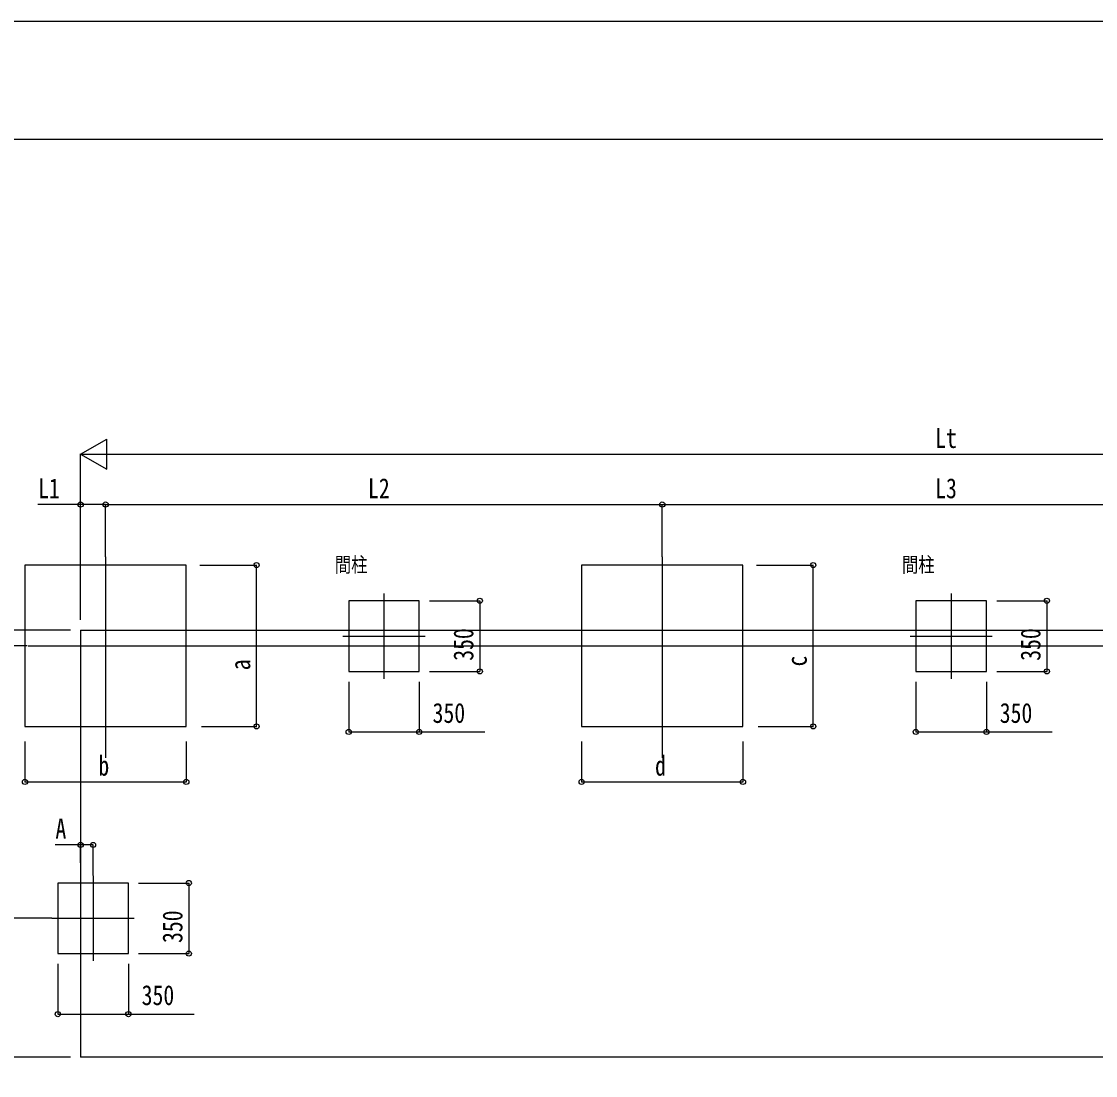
# Model space of a CAD drawing. Units: millimetres, scale not verified. Extents: x -12615 to 12615, y -8910 to 8910.
# Drawn here: x -7026 to -1701, y 3684 to 8910 of the extents above; entities that cross this region are included whole.
import ezdxf
from ezdxf.enums import TextEntityAlignment as Align

# ---------------------------------------------------------------- set-up
doc = ezdxf.new("R2010")
doc.units = ezdxf.units.MM
doc.header["$LTSCALE"] = 40
for name, color, linetype in [('0-2_USER1', 3, 'Continuous'), ('0-3_YKK_12', 2, 'Continuous'), ('0-5_YKK_A1', 4, 'Continuous'), ('0-6_YKK_D', 6, 'Continuous'), ('0-7_YKK_ZWAK', 7, 'Continuous')]:
    doc.layers.add(name, color=color, linetype=linetype)
doc.styles.add('ＭＳ ゴシック', font='')
doc.styles.get('ＭＳ ゴシック').set_extended_font_data('MS Gothic')

msp = doc.modelspace()

# ---------------------------------------------------------------- linework, layer by layer
at = {"layer": '0-3_YKK_12'}
for p, q in [((-6609.1, 6254.75), (-6609.1, 5259.58)), ((-3849.1, 6254.75), (-3849.1, 5259.58)), ((-5229.1, 6073.78), (-5229.1, 5651.15)), ((-2417.1, 6073.78), (-2417.1, 5651.15)), ((-5432.83, 5862.47), (-5025.37, 5862.47)), ((-2620.83, 5862.47), (-2213.37, 5862.47)), ((-6994.06, 5814.67), (-3674.96, 5814.67)), ((-4130.06, 5814.67), (2053.04, 5814.67)), ((-6671.6, 4674.48), (-6671.6, 4251.85)), ((-6875.33, 4463.17), (-6467.87, 4463.17))]:
    msp.add_line(p, q, dxfattribs=at)
at = {"layer": '0-5_YKK_A1'}
for p, q in [((-6733.1, 5892.47), (1898.9, 5892.47)), ((-6733.1, 5892.47), (-6733.1, 3774.09)), ((1898.9, 3774.09), (-6733.1, 3774.09))]:
    msp.add_line(p, q, dxfattribs=at)
for points in [[(-7009.1, 5414.67), (-6209.1, 5414.67), (-6209.1, 6214.67), (-7009.1, 6214.67)], [(-4249.1, 5414.67), (-3449.1, 5414.67), (-3449.1, 6214.67), (-4249.1, 6214.67)], [(-5404.1, 5687.47), (-5054.1, 5687.47), (-5054.1, 6037.47), (-5404.1, 6037.47)], [(-2592.1, 5687.47), (-2242.1, 5687.47), (-2242.1, 6037.47), (-2592.1, 6037.47)], [(-6846.6, 4288.17), (-6496.6, 4288.17), (-6496.6, 4638.17), (-6846.6, 4638.17)]]:
    msp.add_lwpolyline(points, close=True, dxfattribs=at)
at = {"layer": '0-6_YKK_D'}
for p, q in [((-6733.1, 6764.67), (-6603.2, 6839.67)), ((-6603.2, 6689.67), (-6603.2, 6839.67)), ((-6733.1, 5942.47), (-6733.1, 6765.67)), ((-6733.1, 6764.67), (-6603.2, 6689.67)), ((-6733.1, 6764.67), (-6473.29, 6764.67)), ((-6583.1, 6764.67), (1748.9, 6764.67)), ((-6733.1, 5942.47), (-6733.1, 6515.67)), ((-6609.1, 6255.75), (-6609.1, 6515.67)), ((-6609.1, 6255.75), (-6609.1, 6515.67)), ((-6609.1, 6514.67), (-3849.1, 6514.67)), ((-3849.1, 6254.75), (-3849.1, 6515.67)), ((-3849.1, 6254.75), (-3849.1, 6515.67)), ((-3849.1, 6514.67), (-985.1, 6514.67)), ((-6141.94, 6214.67), (-5859.99, 6214.67)), ((-5860.99, 5414.67), (-5860.99, 6214.67)), ((-3381.94, 6214.67), (-3099.99, 6214.67)), ((-3100.99, 5414.67), (-3100.99, 6214.67)), ((-5003.1, 6037.47), (-4753.1, 6037.47)), ((-4754.1, 6037.47), (-4754.1, 5687.47)), ((-2191.1, 6037.47), (-1941.1, 6037.47)), ((-1942.1, 6037.47), (-1942.1, 5687.47)), ((-6783.1, 5892.63), (-7510.1, 5892.63)), ((-6783.1, 5892.47), (-7260.1, 5892.47)), ((-6998.06, 5814.67), (-7260.1, 5814.67)), ((-5003.1, 5687.47), (-4753.1, 5687.47)), ((-2191.1, 5687.47), (-1941.1, 5687.47)), ((-5404.1, 5636.47), (-5404.1, 5386.47)), ((-5054.1, 5636.47), (-5054.1, 5386.47)), ((-2592.1, 5636.47), (-2592.1, 5386.47)), ((-2242.1, 5636.47), (-2242.1, 5386.47)), ((-6134.1, 5414.67), (-5859.99, 5414.67)), ((-3374.1, 5414.67), (-3099.99, 5414.67)), ((-7009.1, 5340.47), (-7009.1, 5138.67)), ((-6209.1, 5340.65), (-6209.1, 5138.67)), ((-4249.1, 5340.47), (-4249.1, 5138.67)), ((-3449.1, 5340.65), (-3449.1, 5138.67)), ((-7009.1, 5139.67), (-6209.1, 5139.67)), ((-4249.1, 5139.67), (-3449.1, 5139.67)), ((-6733.1, 4737.89), (-6733.1, 4827.92)), ((-6671.6, 4675.48), (-6671.6, 4827.92)), ((-6445.6, 4638.17), (-6195.6, 4638.17)), ((-6196.6, 4638.17), (-6196.6, 4288.17)), ((-6876.33, 4463.17), (-7260.1, 4463.17)), ((-6445.6, 4288.17), (-6195.6, 4288.17)), ((-6846.6, 4237.17), (-6846.6, 3987.17)), ((-6496.6, 4237.17), (-6496.6, 3987.17)), ((-6782.73, 3774.25), (-7510.1, 3774.25))]:
    msp.add_line(p, q, dxfattribs=at)
for points in [[(-6609.1, 6514.67), (-6733.1, 6514.67), (-6945.83, 6514.67)], [(-5404.1, 5387.47), (-5054.1, 5387.47), (-4728.3, 5387.47)], [(-2592.1, 5387.47), (-2242.1, 5387.47), (-1916.3, 5387.47)], [(-6671.6, 4826.92), (-6733.1, 4826.92), (-6860.1, 4826.92)], [(-6846.6, 3988.17), (-6496.6, 3988.17), (-6170.8, 3988.17)]]:
    msp.add_lwpolyline(points, dxfattribs=at)
for centre in [(-6733.1, 6514.67), (-6609.1, 6514.67), (-6609.1, 6514.67), (-3849.1, 6514.67), (-3849.1, 6514.67), (-5860.99, 6214.67), (-3100.99, 6214.67), (-4754.1, 6037.47), (-1942.1, 6037.47), (-4754.1, 5687.47), (-1942.1, 5687.47), (-5860.99, 5414.67), (-5404.1, 5387.47), (-5054.1, 5387.47), (-3100.99, 5414.67), (-2592.1, 5387.47), (-2242.1, 5387.47), (-7009.1, 5139.67), (-6209.1, 5139.67), (-4249.1, 5139.67), (-3449.1, 5139.67), (-6733.1, 4826.92), (-6671.6, 4826.92), (-6196.6, 4638.17), (-6196.6, 4288.17), (-6846.6, 3988.17), (-6496.6, 3988.17)]:
    msp.add_circle(centre, 12.75, dxfattribs=at)
at = {"layer": '0-7_YKK_ZWAK'}
msp.add_line((11685.06, 8325), (-11714.94, 8325), dxfattribs=at)
msp.add_lwpolyline([(-12615, -8910), (12615, -8910), (12615, 8910), (-12615, 8910)], close=True, dxfattribs=at)

# ---------------------------------------------------------------- texts
at = {"layer": '0-2_USER1', "style": 'ＭＳ ゴシック', "width": 0.8}
for p in [(-5472.96, 6157.12), (-2660.96, 6157.12)]:
    msp.add_text('間柱', height=74.23, dxfattribs=at).set_placement(p, align=Align.BOTTOM_LEFT)
at = {"layer": '0-6_YKK_D', "style": 'ＭＳ ゴシック', "width": 0.8}
for s, p in [('Lt', (-2496.3, 6765.67)), ('L1', (-6944.17, 6516.33)), ('L2', (-5308.3, 6516.33)), ('L3', (-2496.3, 6516.33)), ('350', (-4988.1, 5402.47)), ('350', (-2176.1, 5402.47)), ('b', (-6645.1, 5141)), ('d', (-3885.1, 5141)), ('A', (-6858.1, 4828.92)), ('350', (-6430.6, 4003.17))]:
    msp.add_text(s, height=98.97, dxfattribs=at).set_placement(p, align=Align.BOTTOM_LEFT)
for s, p in [('350', (-4756.1, 5740.07)), ('350', (-1944.1, 5740.07)), ('c', (-3102.99, 5711.7)), ('a', (-5862.66, 5693.15)), ('350', (-6198.6, 4340.77))]:
    msp.add_text(s, height=98.97, rotation=90, dxfattribs=at).set_placement(p, align=Align.BOTTOM_LEFT)

doc.saveas('drawing.dxf')
